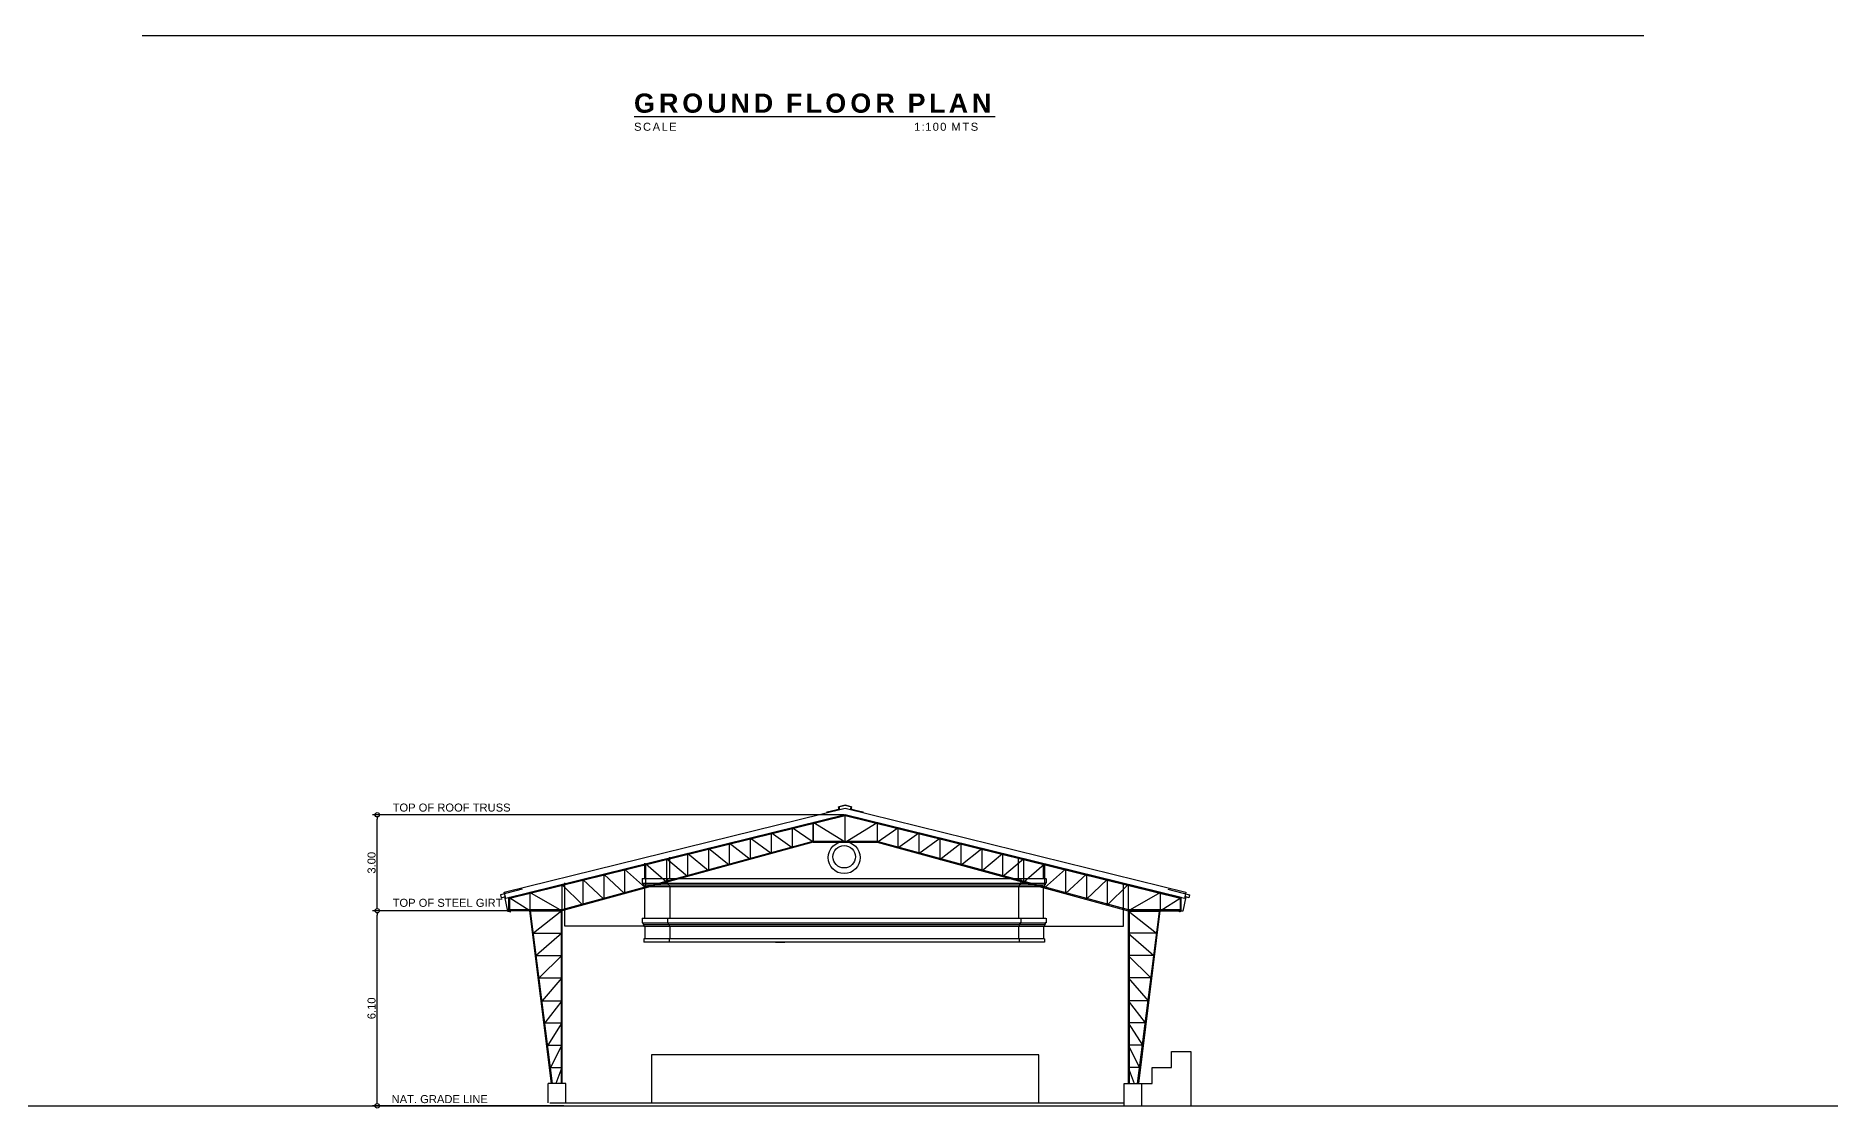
# Model space of a CAD drawing. Header units: inches. Extents: x -1369 to 1198, y -366 to 1398.
# Drawn here: x 85 to 141, y -264.7 to -231.2 of the extents above; entities that cross this region are included whole.
import ezdxf

# ---------------------------------------------------------------- set-up
doc = ezdxf.new("R2010")
doc.units = ezdxf.units.IN
doc.header["$MEASUREMENT"] = 0
doc.layers.add('dim', color=8, linetype='Continuous')
doc.styles.get("Standard").update_dxf_attribs({"font": 'arial.ttf'})
doc.dimstyles.get("Standard").update_dxf_attribs({"dimtxt": 0.25, "dimasz": 0.14, "dimexe": 0.145, "dimexo": 0.025, "dimgap": 0.05, "dimtad": 1, "dimzin": 0, "dimdsep": 46, "dimtxsty": 'Standard', "dimblk": 'DOTBLANK', "dimcen": 0.09, "dimclrd": 256, "dimclre": 256, "dimaunit": 1, "dimadec": 5, "dimazin": 0, "dimtfac": 1, "dimtix": 1, "dimtofl": 0, "dimtmove": 0, "dimatfit": 3, "dimfxl": 0, "dimtolj": 1, "dimtzin": 0, "dimlwd": -1, "dimlwe": -1, "dimarcsym": 0})

# ---------------------------------------------------------------- blocks, each defined once
blk = doc.blocks.new('_DotBlank')
at = {"color": 0, "linetype": 'ByBlock', "lineweight": -2}
blk.add_line((-0.5, 0), (-1, 0), dxfattribs=at)
blk.add_circle((0, 0), 0.5, dxfattribs=at)
blk = doc.blocks.new('*D635')
at = {"layer": 'Defpoints', "color": 0, "transparency": 16777216}
for p in [(95.637, -258.571), (101.003, -258.571), (101.493, -264.671)]:
    blk.add_point(p, dxfattribs=at)
at = {"layer": 'dim', "transparency": 16777216}
for p, q in [((100.978, -258.571), (95.492, -258.571)), ((95.637, -264.531), (95.637, -258.711)), ((101.468, -264.671), (95.492, -264.671))]:
    blk.add_line(p, q, dxfattribs=at)
at = {"layer": 'dim', "transparency": 16777216, "xscale": 0.14, "yscale": 0.14, "zscale": 0.14}
for p, rotation in [((95.637, -258.571), 90), ((95.637, -264.671), 270)]:
    blk.add_blockref('_DotBlank', p, dxfattribs=dict(at, rotation=rotation))
at = {"layer": 'dim', "color": 0, "transparency": 16777216, "insert": (95.46, -261.621), "char_height": 0.25, "attachment_point": 5, "rotation": 90}
blk.add_mtext('\\A1;6.10', dxfattribs=at)
blk = doc.blocks.new('*D636')
at = {"layer": 'Defpoints', "color": 0, "transparency": 16777216}
for p in [(95.637, -255.571), (110.253, -255.571), (99.753, -258.571)]:
    blk.add_point(p, dxfattribs=at)
at = {"layer": 'dim', "transparency": 16777216}
for p, q in [((110.228, -255.571), (95.492, -255.571)), ((95.637, -258.431), (95.637, -255.711)), ((99.728, -258.571), (95.492, -258.571))]:
    blk.add_line(p, q, dxfattribs=at)
at = {"layer": 'dim', "transparency": 16777216, "xscale": 0.14, "yscale": 0.14, "zscale": 0.14}
for p, rotation in [((95.637, -255.571), 90), ((95.637, -258.571), 270)]:
    blk.add_blockref('_DotBlank', p, dxfattribs=dict(at, rotation=rotation))
at = {"layer": 'dim', "color": 0, "transparency": 16777216, "insert": (95.46, -257.071), "char_height": 0.25, "attachment_point": 5, "rotation": 90}
blk.add_mtext('\\A1;3.00', dxfattribs=at)

msp = doc.modelspace()

# ---------------------------------------------------------------- linework, layer by layer
for p, q in [((103.9695, -259.0027), (103.9695, -259.0527)), ((103.9695, -259.0527), (116.4835, -259.0527)), ((116.4835, -259.4527), (103.9695, -259.4527)), ((116.4835, -259.5527), (103.9695, -259.5527)), ((104.7546, -259.0027), (104.7546, -259.0527)), ((115.6983, -259.0027), (115.6983, -259.0527)), ((116.4835, -259.0027), (116.4835, -259.0527)), ((101.5284, -263.9712), (100.9784, -263.9712)), ((100.9784, -264.5712), (100.9784, -263.9712)), ((101.5284, -264.5712), (101.5284, -263.9712)), ((118.9784, -263.9712), (119.5284, -263.9712)), ((118.9784, -264.6712), (118.9784, -263.9712)), ((119.5284, -264.6712), (119.5284, -263.9712)), ((55.2635, -264.6712), (201.9117, -264.6712))]:
    msp.add_line(p, q)
at = {"color": 1}
msp.add_line((101.0284, -264.5712), (118.9784, -264.5712), dxfattribs=at)
for points in [[(135.2133, -231.2242), (88.2935, -231.2242)], [(103.9695, -257.7606), (116.5085, -257.7606)], [(103.9695, -259.0027), (116.4835, -259.0027)]]:
    msp.add_lwpolyline(points, dxfattribs=at)
for points in [[(99.6512, -258.1834), (99.6033, -257.9892), (110.2534, -255.3653), (120.9035, -257.9892), (120.8556, -258.1834), (110.2534, -255.5712), (99.6512, -258.1834)], [(109.2534, -256.4301), (101.4034, -258.5712), (99.7534, -258.5712), (99.7534, -258.1582), (110.2534, -255.5712)], [(99.7534, -258.1582), (110.2534, -255.5712)], [(120.6034, -258.1212), (110.2534, -255.5712)], [(111.2534, -256.4301), (119.1034, -258.5712), (120.7534, -258.5712), (120.7534, -258.1582), (110.2534, -255.5712)], [(110.2534, -256.4301), (110.2534, -255.5712)], [(109.2534, -255.8176), (109.2534, -256.4301), (108.5994, -255.9787), (108.5994, -256.6085), (107.9454, -256.1399), (107.9454, -256.7869), (107.2914, -256.301), (107.2914, -256.9652), (106.6374, -256.4621), (106.6374, -257.1436), (105.9834, -256.6233), (105.9834, -257.322), (105.3294, -256.7844), (105.3294, -257.5004), (104.6754, -256.9455), (104.6754, -257.6788), (104.0214, -257.1067), (104.0214, -257.8572), (103.3674, -257.2678), (103.3674, -258.0355), (102.7134, -257.4289), (102.7134, -258.2139), (102.0594, -257.5901), (102.0594, -258.3923), (101.4034, -257.7517), (101.4034, -258.5712), (100.4034, -257.9981), (100.4034, -258.5712), (99.7534, -258.1582)], [(110.2534, -256.4301), (109.2534, -255.8176)], [(110.2534, -256.4301), (111.2534, -255.8176), (111.2534, -256.4301), (111.9074, -255.9787), (111.9074, -256.6085), (112.5614, -256.1399), (112.5614, -256.7869), (113.2154, -256.301), (113.2154, -256.9652), (113.8694, -256.4621), (113.8694, -257.1436), (114.5234, -256.6233), (114.5234, -257.322), (115.1774, -256.7844), (115.1774, -257.5004), (115.8314, -256.9455), (115.8314, -257.6788), (116.4854, -257.1067), (116.4854, -257.8572), (117.1394, -257.2678), (117.1394, -258.0355), (117.7934, -257.4289), (117.7934, -258.2139), (118.4474, -257.5901), (118.4474, -258.3923), (119.1034, -257.7517), (119.1034, -258.5712), (120.1034, -257.9981), (120.1034, -258.5712), (120.7534, -258.1582)], [(109.2534, -256.4301), (111.2534, -256.4301)], [(104.7796, -257.5606), (104.7796, -256.8947)], [(115.6733, -257.5606), (115.6733, -256.8947)], [(103.9695, -259.0527), (101.5015, -259.0527), (101.5015, -257.9347), (101.5015, -257.7023)], [(103.9195, -257.5606), (116.5309, -257.5606)], [(103.9195, -257.5606), (103.9195, -257.7106), (103.9445, -257.7106), (103.9445, -257.7606), (103.9695, -257.7606)], [(103.9445, -257.7106), (116.5309, -257.7106)], [(103.9695, -257.7606), (103.9695, -257.8106)], [(103.9695, -257.8106), (116.4585, -257.8127)], [(103.9945, -258.8027), (103.9945, -257.8162)], [(104.7046, -257.5606), (104.7046, -257.7106), (104.7296, -257.7106), (104.7296, -257.7606), (104.7546, -257.7606)], [(104.7546, -257.7606), (104.7546, -257.8106)], [(104.7796, -257.8106), (104.7796, -258.8027)], [(115.6733, -257.5606), (115.6733, -257.3487)], [(115.6733, -257.8106), (115.6733, -258.8027)], [(115.7483, -257.5606), (115.7483, -257.7106), (115.7233, -257.7106), (115.7233, -257.7606), (115.6983, -257.7606)], [(115.6983, -257.7606), (115.6983, -257.8106)], [(116.4585, -258.8027), (116.4585, -257.8162)], [(116.5335, -257.5606), (116.5335, -257.7106), (116.5085, -257.7106), (116.5085, -257.7606), (116.4835, -257.7606)], [(116.4835, -259.0527), (118.9515, -259.0527), (118.9515, -257.7023), (118.9515, -257.7023)], [(116.4835, -257.7606), (116.4835, -257.8106)], [(101.0784, -263.9712), (100.4034, -258.5712), (101.4034, -258.5712), (101.4034, -263.9712)], [(101.4034, -258.5712), (100.5174, -259.2712), (101.4034, -259.2712), (100.6065, -259.9712), (101.4034, -259.9712), (100.6956, -260.6712), (101.4034, -260.6712), (100.7864, -261.3837), (101.4034, -261.3837), (100.8739, -262.0712), (101.4034, -262.0712), (100.963, -262.7712), (101.4034, -262.7712), (101.0522, -263.4712), (101.4034, -263.4712), (101.2162, -263.9712)], [(103.9195, -258.8027), (116.5309, -258.8027)], [(103.9195, -258.8027), (103.9195, -258.9527), (103.9445, -258.9527), (103.9445, -259.0027), (103.9695, -259.0027)], [(103.9445, -258.9527), (116.5309, -258.9527)], [(104.7046, -258.8027), (104.7046, -258.9527), (104.7296, -258.9527), (104.7296, -259.0027), (104.7546, -259.0027)], [(115.7483, -258.8027), (115.7483, -258.9527), (115.7233, -258.9527), (115.7233, -259.0027), (115.6983, -259.0027)], [(116.5335, -258.8027), (116.5335, -258.9527), (116.5085, -258.9527), (116.5085, -259.0027), (116.4835, -259.0027)], [(119.4284, -263.9712), (120.1034, -258.5712), (119.1034, -258.5712), (119.1034, -263.9712)], [(119.1034, -258.5712), (119.9894, -259.2712), (119.1034, -259.2712), (119.9003, -259.9712), (119.1034, -259.9712), (119.8111, -260.6712), (119.1034, -260.6712), (119.7204, -261.3837), (119.1034, -261.3837), (119.6329, -262.0712), (119.1034, -262.0712), (119.5437, -262.7712), (119.1034, -262.7712), (119.4546, -263.4712), (119.1034, -263.4712), (119.2906, -263.9712)], [(103.9695, -259.4527), (103.9695, -259.5527)], [(103.9695, -259.5527), (103.9695, -259.5527)], [(103.9945, -259.0527), (103.9945, -259.4527)], [(104.7546, -259.4527), (104.7546, -259.5527)], [(104.7546, -259.5527), (104.7546, -259.5527)], [(104.7796, -259.0527), (104.7796, -259.4527)], [(108.0765, -259.5527), (108.3765, -259.5527)], [(115.6733, -259.0527), (115.6733, -259.4527)], [(115.6983, -259.4527), (115.6983, -259.5527)], [(115.6983, -259.5527), (115.6983, -259.5527)], [(116.4585, -259.0527), (116.4585, -259.4527)], [(116.4835, -259.4527), (116.4835, -259.5527)], [(116.4835, -259.5527), (116.4835, -259.5527)], [(116.3034, -264.5712), (116.3034, -263.0712), (104.2034, -263.0712), (104.2034, -264.5712)], [(119.5284, -263.9712), (119.8534, -263.9712), (119.8534, -263.4712), (120.4534, -263.4712), (120.4534, -262.9712), (121.0534, -262.9712), (121.0534, -264.6712)]]:
    msp.add_lwpolyline(points)
at = {"color": 8}
for points in [[(110.2534, -256.4051), (109.25, -256.4051), (101.4, -258.5462), (99.7784, -258.5462), (99.7784, -258.1778), (110.2534, -255.597), (120.7284, -258.1778), (120.7284, -258.5462), (119.1067, -258.5462), (111.2567, -256.4051), (110.2534, -256.4051)], [(101.1158, -263.9712), (100.4282, -258.5712)], [(101.3784, -258.5712), (101.3784, -263.9712)], [(119.3909, -263.9712), (120.0754, -258.5962), (119.1284, -258.5962), (119.1284, -263.9712)]]:
    msp.add_lwpolyline(points, dxfattribs=at)
at = {"color": 4}
msp.add_lwpolyline([(109.6873, -255.4854), (109.8815, -255.4376), (110.0696, -255.3912), (110.0516, -255.3184), (110.2534, -255.2687), (110.4551, -255.3184), (110.4372, -255.3912), (110.6253, -255.4376), (110.8195, -255.4854), (110.818, -255.4915), (110.6238, -255.4437), (110.4296, -255.3958), (110.4476, -255.323), (110.2534, -255.2751), (110.0592, -255.323), (110.0771, -255.3958), (109.8829, -255.4437), (109.6888, -255.4915), (109.6873, -255.4854)], dxfattribs=at)
at = {"color": 7}
for points in [[(103.9945, -257.5661), (103.9945, -257.0881)], [(116.4585, -257.5661), (116.4585, -257.0881)]]:
    msp.add_lwpolyline(points, dxfattribs=at)
at = {"color": 5}
for points in [[(100.168, -257.9016), (99.4883, -258.069), (99.5123, -258.1661), (99.609, -258.1408), (99.7043, -258.5806), (99.7793, -258.5806), (99.7793, -258.6056), (99.8043, -258.6056), (99.8043, -258.5806)], [(120.3388, -257.9016), (121.0184, -258.069), (120.9945, -258.1661), (120.8977, -258.1408), (120.8025, -258.5806), (120.7275, -258.5806), (120.7275, -258.6056), (120.7025, -258.6056), (120.7025, -258.5806)]]:
    msp.add_lwpolyline(points, dxfattribs=at)
at = {"color": 1}
msp.add_circle((110.2265, -256.9106), 0.5, dxfattribs=at)
msp.add_circle((110.2265, -256.8826), 0.35)
at = {"layer": 'Defpoints', "color": 3}
for points in [[(107.9454, -256.1399), (107.9454, -256.7869)], [(109.2534, -256.4301), (109.2534, -255.8176)], [(105.9834, -256.6233), (105.9834, -257.322)], [(106.6374, -256.4621), (106.6374, -257.1436)], [(107.2914, -256.301), (107.2914, -256.9652)], [(103.3674, -257.2678), (103.3674, -258.0355)], [(104.0214, -257.1067), (104.0214, -257.8572)], [(104.6754, -256.9455), (104.6754, -257.6788)], [(105.3294, -256.7844), (105.3294, -257.5004)], [(102.0594, -257.5901), (102.0594, -258.3923)], [(102.7134, -257.4289), (102.7134, -258.2139)]]:
    msp.add_lwpolyline(points, dxfattribs=at)

# ---------------------------------------------------------------- texts
at = {"insert": (103.6592, -233.0263), "char_height": 0.6, "attachment_point": 1}
msp.add_mtext_dynamic_manual_height_columns('{\\fArial|b1|i0|c0|p34;\\T1.2;\\LGROUND FLOOR PLAN}', width=13.342836, gutter_width=1, heights=[0], dxfattribs=at)
at = {"char_height": 0.25, "attachment_point": 1}
for s, insert, width in [('{\\T1.2;SCALE}', (103.6608, -233.9404), 2.789052), ('{\\T1.2;1:100 MTS}', (112.4096, -233.9404), 4.208436), ('TOP OF ROOF TRUSS', (96.1169, -255.2212), 5.901458), ('TOP OF STEEL GIRT', (96.1169, -258.1982), 5.901458), ('NAT. GRADE LINE', (96.0851, -264.3343), 5.901458)]:
    msp.add_mtext(s, dxfattribs=dict(at, insert=insert, width=width))

# ---------------------------------------------------------------- dimensions: what is measured, and where the dimension line sits
at = {"layer": 'dim', "color": 0}
for base, p1, p2, picture, middle in [((95.6373, -255.5712), (99.7534, -258.5712), (110.2534, -255.5712), '*D636', (95.4596, -257.0712)), ((95.6373, -258.5712), (101.4926, -264.6712), (101.0034, -258.5712), '*D635', (95.4597, -261.6212))]:
    dim = msp.add_linear_dim(base=base, p1=p1, p2=p2, angle=90, dimstyle='Standard', dxfattribs=at)
    dim.commit()
    dim.dimension.update_dxf_attribs({"geometry": picture, "text_midpoint": middle})

doc.saveas('drawing.dxf')
